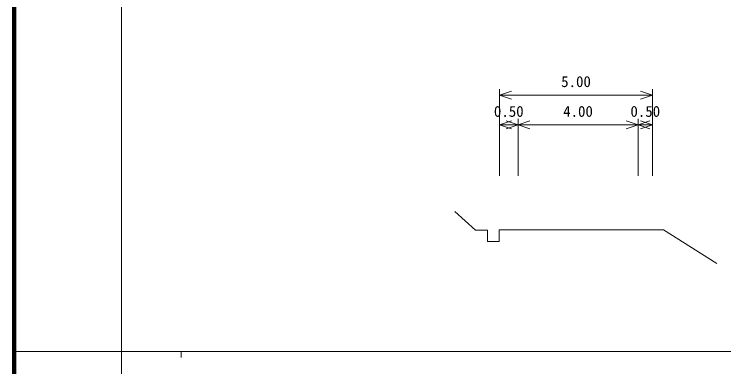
# Model space of a CAD drawing. Units: millimetres on the paper, enlarged 1000 times. Extents: x 40000 to 680000, y 20000 to 380000.
# Drawn here: x 40000 to 159072, y 202409 to 261623 of the extents above; entities that cross this region are included whole.
import ezdxf
from ezdxf.enums import TextEntityAlignment as Align

# ---------------------------------------------------------------- set-up
doc = ezdxf.new("R2010")
doc.units = ezdxf.units.MM
doc.header["$LTSCALE"] = 1000
for name, color, linetype, lineweight in [('M-BGD', 7, 'Continuous', 13), ('M-STR-HTXT', 7, 'Continuous', 13), ('M-TTL', 2, 'Continuous', 140), ('M-TTL-BAND', 7, 'Continuous', 13)]:
    doc.layers.add(name, color=color, linetype=linetype, lineweight=lineweight)
doc.styles.add('ＭＳ ゴシック', font='')
doc.styles.get('ＭＳ ゴシック').set_extended_font_data('MS Gothic')

msp = doc.modelspace()

# ---------------------------------------------------------------- linework, layer by layer
at = {"layer": 'M-BGD'}
msp.add_lwpolyline([(113918, 228482), (117415, 225364), (119410, 225364), (119410, 223435), (121397, 223435), (121397, 225384), (148957, 225384), (157928, 219742)], dxfattribs=at)
at = {"layer": 'M-STR-HTXT'}
for p, q in [((121438, 234470), (121438, 249037)), ((147111, 234470), (147111, 249037)), ((121438, 248037), (123438, 248703)), ((121438, 248037), (147111, 248037)), ((121438, 248037), (123438, 247370)), ((147111, 248037), (145111, 248703)), ((147111, 248037), (145111, 247370)), ((121438, 243037), (123438, 243703)), ((121438, 243037), (124541, 243037)), ((121438, 243037), (123438, 242370)), ((124541, 243037), (122541, 243703)), ((124541, 243037), (122541, 242370)), ((124541, 234470), (124541, 244037)), ((124541, 243037), (126541, 243703)), ((124541, 243037), (144678, 243037)), ((124541, 243037), (126541, 242370)), ((144678, 243037), (142678, 243703)), ((144678, 243037), (142678, 242370)), ((144678, 234470), (144678, 244037)), ((144678, 243037), (146678, 243703)), ((144678, 243037), (147111, 243037)), ((144678, 243037), (146678, 242370)), ((147111, 243037), (145111, 243703)), ((147111, 243037), (145111, 242370))]:
    msp.add_line(p, q, dxfattribs=at)
at = {"layer": 'M-TTL'}
msp.add_line((40000, 380000), (40000, 20000), dxfattribs=at)
at = {"layer": 'M-TTL-BAND'}
for p, q in [((58000, 370000), (58000, 20000)), ((40000, 205000), (579000, 205000)), ((68000, 205000), (68000, 204000))]:
    msp.add_line(p, q, dxfattribs=at)

# ---------------------------------------------------------------- texts
at = {"layer": 'M-STR-HTXT', "style": 'ＭＳ ゴシック'}
for s, p in [('5.00', (134275, 248837)), ('0.50', (122990, 243837)), ('4.00', (134609, 243837)), ('0.50', (145895, 243837))]:
    msp.add_text(s, height=1833, dxfattribs=at).set_placement(p, align=Align.BOTTOM_CENTER)

doc.saveas('drawing.dxf')
